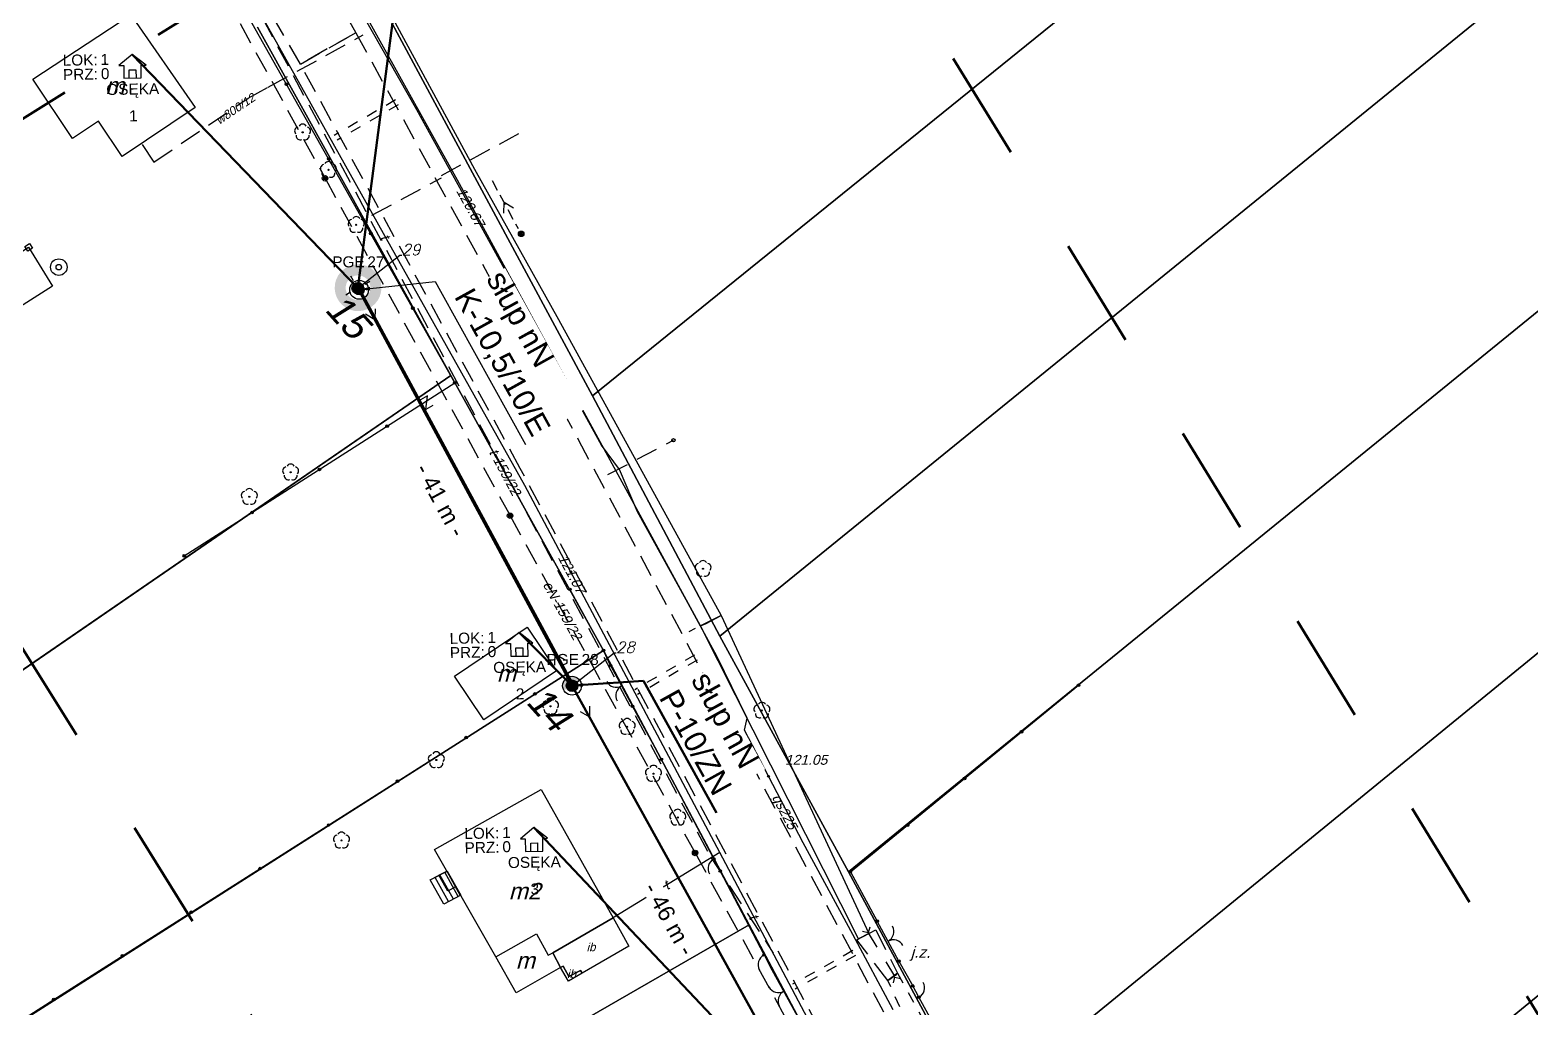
# Model space of a CAD drawing. Header units: metres. Extents: x 7542702 to 7555152, y 5804026 to 5815503.
# Drawn here: x 7544104.4 to 7544241, y 5808380.9 to 5808469.9 of the extents above; entities that cross this region are included whole.
import ezdxf
from ezdxf import colors
from ezdxf.entities.mleader import LeaderData, LeaderLine
from ezdxf.enums import TextEntityAlignment as Align
from ezdxf.math import Vec2, Vec3

# ---------------------------------------------------------------- set-up
doc = ezdxf.new("R2010")
doc.units = ezdxf.units.M
for name, pattern in [('4001', [0]), ('4002', [2, 1, -1]), ('4003', [3, 2, -1])]:
    doc.linetypes.add(name, pattern=pattern)
doc.layers.add('!tele', color=30, linetype='Continuous', lineweight=50, plot=False)
for name, color, linetype, lineweight in [('!trafo', 6, '4002', 50), ('_KABEL_ABONENCKI_NAPOWIETRZNY', 104, 'Continuous', 50), ('_MUFA', 202, 'Continuous', 30), ('_numery slupow etap 4 cz. 2', 7, 'Continuous', 40), ('_PA_OPCJONALNE', 1, 'Continuous', 30), ('_SIEC_NAPOWIETRZNA', 5, 'Continuous', 50), ('_SLUP_DZIERZAWIONY_ENERGETYCZNY', 1, 'Continuous', 30)]:
    doc.layers.add(name, color=color, linetype=linetype, lineweight=lineweight)
for name, color, linetype in [('_MM mufy', 3, 'Continuous'), ('_MM opisy', 7, 'Continuous'), ('_MM slupy', 5, 'Continuous'), ('Budynki', 7, 'Continuous'), ('Drogi', 135, 'Continuous'), ('Dzialki', 165, 'Continuous'), ('Elementy_budynkow', 7, 'Continuous'), ('Linie_napowietrzne', 184, 'Continuous'), ('makro-numeracja-punktow', 7, 'Continuous'), ('Ogrodzenia', 184, 'Continuous'), ('Projekty', 252, 'Continuous'), ('Roslinnosc', 104, 'Continuous'), ('Uz_Gaz', 54, 'Continuous'), ('Uz_Specjalne', 7, 'Continuous'), ('Uz_Telekomunikacja', 252, 'Continuous'), ('Wody', 184, 'Continuous')]:
    doc.layers.add(name, color=color, linetype=linetype)
doc.layers.add('DIM', color=7, linetype='Continuous', plot=False)
doc.layers.get('_MUFA').off()
doc.styles.add('DYN_DIM', font='arial.ttf')
doc.styles.add('GeodText', font='romans.shx', dxfattribs={"oblique": 14.323945})
doc.styles.get("Standard").update_dxf_attribs({"font": 'arial.ttf'})
doc.dimstyles.new('opis linie', dxfattribs={"dimtxt": 1.5, "dimasz": 0.18, "dimexe": 0.18, "dimexo": 0.0625, "dimgap": 2.5, "dimtad": 4, "dimdec": 0, "dimzin": 0, "dimdsep": 46, "dimtxsty": 'Standard', "dimcen": 0.09, "dimse1": 1, "dimse2": 1, "dimsd1": 1, "dimsd2": 1, "dimclrt": 256, "dimadec": 0, "dimazin": 0, "dimtfac": 1, "dimtdec": 0, "dimtofl": 0, "dimtmove": 0, "dimatfit": 3, "dimfxl": 1, "dimtfill": 1, "dimtolj": 1, "dimtzin": 0, "dimarcsym": 0})
doc.dimstyles.get("Standard").update_dxf_attribs({"dimtxt": 0.18, "dimasz": 0.18, "dimexe": 0.18, "dimexo": 0.0625, "dimgap": 0.09, "dimtad": 0, "dimtih": 1, "dimtoh": 1, "dimdec": 4, "dimzin": 0, "dimdsep": 46, "dimtxsty": 'Standard', "dimcen": 0.09, "dimadec": 0, "dimazin": 0, "dimtfac": 1, "dimtdec": 4, "dimtofl": 0, "dimtmove": 0, "dimatfit": 3, "dimfxl": 1, "dimtolj": 1, "dimtzin": 0, "dimarcsym": 0})

# ---------------------------------------------------------------- blocks, each defined once
blk = doc.blocks.new('1281')
at = {"layer": 'Ogrodzenia', "color": 184, "linetype": 'Continuous'}
for radius in [0.24, 0.16, 0.08]:
    blk.add_circle((0, 0), radius, dxfattribs=at)
blk = doc.blocks.new('2284')
at = {"layer": 'Ogrodzenia', "color": 184, "linetype": 'Continuous'}
blk.add_line((0, 0), (0, 1), dxfattribs=at)
blk = doc.blocks.new('1284')
at = {"layer": 'Ogrodzenia', "color": 184, "linetype": 'Continuous'}
blk.add_arc((0, 2), 2, 270, 0, dxfattribs=at)
blk = doc.blocks.new('2283')
at = {"layer": 'Ogrodzenia', "color": 184, "linetype": 'Continuous'}
blk.add_line((0, 0), (0, 1), dxfattribs=at)
blk = doc.blocks.new('1283')
at = {"layer": 'Ogrodzenia', "color": 184, "linetype": 'Continuous'}
for centre, start, end in [((0, 2), 270, 0), ((0, -2), 0, 90)]:
    blk.add_arc(centre, 2, start, end, dxfattribs=at)
blk = doc.blocks.new('1291')
at = {"layer": 'Ogrodzenia', "color": 7, "linetype": 'Continuous'}
for p, q in [((-0.75, 1), (0.75, 1)), ((0.75, 1), (-0.75, -1)), ((-0.75, -1), (0.75, -1))]:
    blk.add_line(p, q, dxfattribs=at)
blk = doc.blocks.new('1422')
at = {"layer": 'Roslinnosc', "color": 104, "linetype": 'Continuous'}
blk.add_circle((0, 0), 0.1, dxfattribs=at)
for centre, start, end in [((-0.71, 0.23), 102.5, 221.75), ((0, 0.75), 30.19, 149.77), ((0.71, 0.23), 318.3, 77.49), ((-0.44, -0.61), 174.33, 293.45), ((0.44, -0.61), 246.24, 5.74)]:
    blk.add_arc(centre, 0.75, start, end, dxfattribs=at)
blk = doc.blocks.new('2554')
at = {"layer": 'Drogi', "color": 8, "linetype": '4002'}
blk.add_line((0, 0), (0, 1), dxfattribs=at)
blk = doc.blocks.new('1554')
at = {"layer": 'Drogi', "color": 8, "linetype": 'Continuous'}
for p, q in [((-0.75, -0.75), (0, 0)), ((0, 0), (0.75, -0.75))]:
    blk.add_line(p, q, dxfattribs=at)
blk = doc.blocks.new('1343')
at = {"layer": 'Budynki', "color": 7, "linetype": 'Continuous'}
for p, q in [((-0.5, 0.5), (0.5, 0.5)), ((-0.5, -0.5), (-0.5, 0.5)), ((0.5, 0.5), (0.5, -0.5)), ((0.5, -0.5), (-0.5, -0.5))]:
    blk.add_line(p, q, dxfattribs=at)
blk = doc.blocks.new('1361')
at = {"layer": 'Linie_napowietrzne', "color": 184, "linetype": 'Continuous'}
blk.add_circle((0, 0), 0.5, dxfattribs=at)
blk = doc.blocks.new('1363')
at = {"layer": 'Linie_napowietrzne', "color": 184, "linetype": 'Continuous'}
for p, q in [((-1.5, 0), (-2.5, 0)), ((0, 1.5), (0, 2.5)), ((1.5, 0), (2.5, 0)), ((0, -1.5), (0, -2.5))]:
    blk.add_line(p, q, dxfattribs=at)
blk.add_circle((0, 0), 0.5, dxfattribs=at)
blk = doc.blocks.new('1386')
at = {"layer": 'Projekty', "color": 1, "linetype": 'Continuous'}
for p, q in [((0, 9), (0, 11)), ((-1, 4.8), (0, 6.5)), ((0, 6), (0, 8)), ((1, 4.8), (0, 6.5)), ((0, 3), (0, 5)), ((0, 1), (0, 2))]:
    blk.add_line(p, q, dxfattribs=at)
blk = doc.blocks.new('1383')
at = {"layer": 'Projekty', "color": 1, "linetype": 'Continuous'}
for p, q in [((-0.35, 0.35), (0.35, -0.35)), ((0.35, 0.35), (-0.35, -0.35))]:
    blk.add_line(p, q, dxfattribs=at)
blk.add_circle((0, 0), 0.5, dxfattribs=at)
blk = doc.blocks.new('1389')
at = {"layer": 'Projekty', "color": 1, "linetype": 'Continuous'}
blk.add_circle((0, 0), 0.3, dxfattribs=at)
blk = doc.blocks.new('1366')
at = {"layer": 'Linie_napowietrzne', "color": 184, "linetype": 'Continuous'}
for p, q in [((0, 1), (0, 11)), ((-1, 4.8), (0, 6.5)), ((1, 4.8), (0, 6.5))]:
    blk.add_line(p, q, dxfattribs=at)
blk = doc.blocks.new('1746')
at = {"layer": 'Uz_Gaz', "color": 54, "linetype": 'Continuous'}
for radius in [0.16, 0.08]:
    blk.add_circle((0, 0), radius, dxfattribs=at)
blk = doc.blocks.new('1756')
at = {"layer": 'Uz_Telekomunikacja', "color": 220, "linetype": 'Continuous'}
for radius in [0.16, 0.08]:
    blk.add_circle((0, 0), radius, dxfattribs=at)
blk = doc.blocks.new('1651')
at = {"layer": 'Wody', "color": 184, "linetype": 'Continuous'}
for radius in [1.5, 0.5]:
    blk.add_circle((0, 0), radius, dxfattribs=at)
blk = doc.blocks.new('ADRES')
for points in [[(0.79, -2.15), (0.79, -2.15), (0.79, -0.99), (1.24, -0.99), (0, 0), (-1.24, -0.99), (-0.79, -0.99), (-0.79, -2.15), (0.79, -2.15), (0.79, -2.15)], [(-0.31, -2.15), (-0.31, -1.4), (0.31, -1.4), (0.31, -2.15)]]:
    blk.add_lwpolyline(points)
at = {"color": 212, "insert": (-3.15, -0.43), "char_height": 1, "width": 1e-16, "attachment_point": 6}
blk.add_mtext('LOK:  ', dxfattribs=at)
at = {"color": 4, "insert": (-3.15, -1.72), "char_height": 1, "width": 1e-16, "attachment_point": 6}
blk.add_mtext('PRZ: ', dxfattribs=at)
at = {"color": 7}
for tag, flags, p in [('ID_OBSZARU', 13, (29.07, 23.06)), ('WOJEWODZTWO', 13, (23.29, 19.95)), ('POWIAT', 13, (29.07, 18.51)), ('GMINA', 13, (29.07, 16.8)), ('TERC', 13, (29.07, 15.22)), ('SIMC', 13, (29.07, 13.42)), ('ULIC', 13, (29.07, 11.76)), ('SZEROKOSC_GEOGRAFICZNA', 13, (18.71, 10.18)), ('DLUGOSC_GEOGRAFICZNA', 13, (29.07, 8.25)), ('KATEGORIA_STAWKI_JEDNOSTKOWEJ_100', 13, (29.07, 4.77)), ('KWOTA_STAWKI_JEDNOSTKOWEJ_100', 13, (29.07, 2.89)), ('DOFINANSOWANIE_95', 13, (29.07, 0.87)), ('MIEJSCOWOSC', 12, (0, -3.65)), ('ULICA', 12, (0, -4.88)), ('NR_PORZADKOWY', 12, (0, -6.09))]:
    blk.add_attdef(tag, text='', height=1, dxfattribs=dict(at, flags=flags)).set_placement(p, align=Align.CENTER)
at = {"color": 1}
for tag, flags, p in [('ID_PA', 5, (29.07, 21.57)), ('RODZAJ_OBIEKTU', 5, (29.07, 6.63)), ('ZAPAS', 13, (29.07, -2.62))]:
    blk.add_attdef(tag, text='', height=1, dxfattribs=dict(at, flags=flags)).set_placement(p, align=Align.CENTER)
at = {"color": 212, "flags": 12}
blk.add_attdef('LICZBA_LOKALI', text='', height=1, dxfattribs=at).set_placement((-2.88, -0.43), align=Align.MIDDLE_LEFT)
at = {"color": 150, "flags": 12}
for tag, p in [('MUFA', (1.78, -0.93)), ('NUMER_WLOKNA', (1.86, -2.2))]:
    blk.add_attdef(tag, p, '', height=1, dxfattribs=at)
at = {"color": 7, "style": 'DYN_DIM', "flags": 13}
blk.add_attdef('ODC_FUNKCJONALNY', text='', height=1, dxfattribs=at).set_placement((29.07, -1.01), align=Align.CENTER)
at = {"color": 4, "flags": 12}
blk.add_attdef('LICZBA_SED_W_DANYM_PA', text='', height=1, dxfattribs=at).set_placement((-2.88, -1.72), align=Align.MIDDLE_LEFT)
blk = doc.blocks.new('SLUP_DZIERZAWIONY')
h = blk.add_hatch(color=256)
h.dxf.hatch_style = 1
h.paths.add_polyline_path([(0.53, 0, 1), (-0.53, 0, 1)])
at = {"lineweight": 30}
blk.add_circle((0, 0), 0.527, dxfattribs=at)
at = {"color": 7, "style": 'DYN_DIM', "flags": 13}
blk.add_attdef('ODC_FUNKCJONALNY', text='', height=1, dxfattribs=at).set_placement((0.36, 3.33), align=Align.CENTER)
at = {"color": 7, "flags": 12}
blk.add_attdef('WLASCICIEL', text='', height=1, dxfattribs=at).set_placement((0.63, 1.89), align=Align.RIGHT)
blk.add_attdef('SLUP_NUMER', (0.87, 1.89), '', height=1, dxfattribs=at)
blk.add_attdef('TYP', text='', height=1, dxfattribs=at).set_placement((0, -2.82), align=Align.CENTER)
blk = doc.blocks.new('MUFA_II')
at = {"layer": '_MM mufy'}
h = blk.add_hatch(color=256, dxfattribs=at)
h.dxf.hatch_style = 1
h.paths.add_polyline_path([(2.15, 0.12, 1), (-2.1, -0.05, 1)])
h.paths.add_polyline_path([(-1.1, -0.01, -1), (1.15, 0.08, -1)], flags=16)
h.paths.add_polyline_path([(-0.83, 0, -1), (0.88, 0.07, -1)], flags=0)
blk = doc.blocks.new('ZN')
at = {"layer": '_MM slupy', "transparency": 33554687}
h = blk.add_hatch(color=256, dxfattribs=at)
h.dxf.hatch_style = 1
h.paths.add_polyline_path([(0, -0.86), (0, 0.86, 1)])
at = {"layer": '_MM slupy'}
blk.add_circle((0, 0), 0.857, dxfattribs=at)
blk = doc.blocks.new('E')
at = {"layer": '_MM slupy'}
h = blk.add_hatch(color=256, dxfattribs=at)
h.dxf.hatch_style = 1
h.paths.add_polyline_path([(0.27, 0.37, 1), (-0.27, -0.37, 1)])
for radius in [0.857, 0.457]:
    blk.add_circle((0, 0), radius, dxfattribs=at)
blk = doc.blocks.new('*D268')
at = {"layer": 'Defpoints', "color": 0}
for p in [(7544153.77, 5808410.25), (7544154.43, 5808410.61), (7544175.9, 5808370.26)]:
    blk.add_point(p, dxfattribs=at)
at = {"layer": 'DIM', "insert": (7544162.63, 5808389.04), "char_height": 1.5, "attachment_point": 5, "rotation": 298.9596, "bg_fill": 3, "box_fill_scale": 1.1, "bg_fill_color": 9, "bg_fill_true_color": 13158600, "bg_fill_transparency": 0}
blk.add_mtext('\\A1;- 46 m -', dxfattribs=at)
blk = doc.blocks.new('*D269')
at = {"layer": 'Defpoints', "color": 0}
for p in [(7544134.93, 5808446.78), (7544134.27, 5808446.42), (7544153.77, 5808410.25)]:
    blk.add_point(p, dxfattribs=at)
at = {"layer": 'DIM', "insert": (7544141.82, 5808427.15), "char_height": 1.5, "attachment_point": 5, "rotation": 298.33, "bg_fill": 3, "box_fill_scale": 1.1, "bg_fill_color": 9, "bg_fill_true_color": 13158600, "bg_fill_transparency": 0}
blk.add_mtext('\\A1;- 41 m -', dxfattribs=at)
blk = doc.blocks.new('q')
at = {"layer": '_MM slupy'}
blk.add_blockref('ZN', (0, 0), dxfattribs=at)
at = {"layer": '_MM opisy'}
ml = blk.add_multileader_mtext('Standard', dxfattribs=at)
ml.set_content('\\pxql;słup nN\\PP-10/ZN', color=256)
ml.set_leader_properties()
ml.build(insert=Vec2(0, 0))
ml.multileader.update_dxf_attribs({"has_text_frame": 1, "text_left_attachment_type": 5, "text_right_attachment_type": 5, "dogleg_length": 1, "arrow_head_size": 1})
ctx = ml.context
ctx.base_point, ctx.char_height, ctx.arrow_head_size, ctx.landing_gap_size, ctx.plane_origin = Vec3(3.75, 5.9), 2, 1, 1, Vec3(1.72, -1.42)
ctx.left_attachment, ctx.right_attachment = 5, 5
notes = []
notes.append((ctx, [(0, (1, 1, 0), (2.75, 5.9), (1, 0), 1, [(0, [(0, 0), (2.75, 5.9)], 0, [])])]))
ctx.mtext.insert, ctx.mtext.flow_direction = Vec3(4.75, 11.7), 5
ctx.mtext.has_bg_fill, ctx.mtext.bg_color, ctx.mtext.bg_scale_factor, ctx.mtext.bg_transparency, ctx.mtext.use_window_bg_color = 1, -1023410175, 1, 0, 1
for ctx, leaders in notes:
    for number, flags, end, landing, length, lines in leaders:
        leader = LeaderData()
        leader.index, (leader.has_last_leader_line, leader.has_dogleg_vector, leader.attachment_direction) = number, flags
        leader.last_leader_point, leader.dogleg_vector, leader.dogleg_length = Vec3(end), Vec3(landing), length
        for number, points, colour, breaks in lines:
            line = LeaderLine()
            line.index, line.vertices, line.color, line.breaks = number, Vec3.list(points), colors.encode_raw_color(colour), breaks
            leader.lines.append(line)
        ctx.leaders.append(leader)

msp = doc.modelspace()

# ---------------------------------------------------------------- linework, layer by layer
at = {"layer": '!tele'}
msp.add_lwpolyline([(7544134.27, 5808446.42), (7544153.77, 5808410.25), (7544175.9, 5808370.26), (7544197, 5808332.23), (7544213.48, 5808301.22), (7544237.41, 5808257.96), (7544247.12, 5808238.87), (7544261.66, 5808213.37), (7544285.08, 5808170.69), (7544308.7, 5808126.88), (7544332.19, 5808084.07), (7544356.3, 5808040.19)], dxfattribs=at)
at = {"layer": '!trafo', "ltscale": 10}
msp.add_lwpolyline([(7544082.13, 5808448.38), (7544167.59, 5808501.43), (7544481.87, 5807987.87), (7544782.88, 5807592.58), (7544936.53, 5807377.47), (7545050.37, 5807475.25), (7545086.68, 5807419.38), (7544929.65, 5807282.21), (7544686.61, 5807553.19), (7544696.16, 5807510.34), (7544647.98, 5807511.04), (7544607.69, 5807611.16), (7544447.06, 5807862.58)], close=True, dxfattribs=at)
at = {"layer": '_KABEL_ABONENCKI_NAPOWIETRZNY'}
for points in [[(7544113.74, 5808467.68), (7544134.27, 5808446.42)], [(7544148.95, 5808415.09), (7544153.77, 5808410.25), (7544153.7, 5808410.66), (7544134.56, 5808446.12), (7544134.27, 5808446.42)], [(7544150.29, 5808397.34), (7544175.9, 5808370.26), (7544176.17, 5808370), (7544196.94, 5808332.64), (7544197, 5808332.23)]]:
    msp.add_lwpolyline(points, dxfattribs=at)
at = {"layer": '_SIEC_NAPOWIETRZNA'}
for points in [[(7544134.27, 5808446.42), (7544140.16, 5808491.47)], [(7544356.3, 5808040.19), (7544332.19, 5808084.07), (7544308.7, 5808126.88), (7544285.08, 5808170.69), (7544261.66, 5808213.37), (7544247.12, 5808238.87), (7544237.41, 5808257.96), (7544213.48, 5808301.22), (7544197, 5808332.23), (7544175.9, 5808370.26), (7544153.77, 5808410.25), (7544134.27, 5808446.42)]]:
    msp.add_lwpolyline(points, dxfattribs=at)
at = {"layer": 'Budynki', "color": 7, "linetype": '4001'}
for points in [[(7544113.63, 5808471.28, 122.75), (7544119.46, 5808462.84, 122.31), (7544112.82, 5808458.4, 122.46), (7544110.68, 5808461.6, 0), (7544108.31, 5808460.02, 0), (7544104.7, 5808465.42, 0), (7544113.63, 5808471.28, 122.75)], [(7544113.63, 5808471.28, 122.75), (7544119.46, 5808462.84, 122.31), (7544112.82, 5808458.4, 122.46), (7544110.68, 5808461.6, 0), (7544108.31, 5808460.02, 0), (7544104.7, 5808465.42, 0), (7544113.63, 5808471.28, 122.75)], [(7544106.48, 5808446.59, 122.39), (7544097.69, 5808441.01, 122.79), (7544097.63, 5808441.11, 0), (7544084.77, 5808432.83, 122.67), (7544081.56, 5808437.81, 121.78), (7544097.25, 5808447.91, 121.78), (7544098.3, 5808446.27, 122.12), (7544104.31, 5808450.14, 122.12), (7544106.48, 5808446.59, 122.39)], [(7544145.73, 5808407.15, 0), (7544143.06, 5808411.11, 0), (7544149.67, 5808415.58, 0), (7544152.35, 5808411.62, 0), (7544145.73, 5808407.15, 0)], [(7544150.95, 5808400.81, 0), (7544157.51, 5808389.15, 0), (7544152.01, 5808385.95, 0), (7544152.71, 5808384.61, 0), (7544148.68, 5808382.31, 0), (7544146.84, 5808385.58, 0), (7544141.26, 5808395.36, 0), (7544150.95, 5808400.81, 0)], [(7544142.37, 5808393.37, 0), (7544143.6, 5808391.18, 0), (7544142.1, 5808390.39, 0), (7544140.86, 5808392.58, 0), (7544142.37, 5808393.37, 0)], [(7544143.17, 5808391.95, 0), (7544142.48, 5808391.56, 0), (7544141.66, 5808393.01, 0), (7544142.37, 5808393.37, 0), (7544143.17, 5808391.95, 0)], [(7544154.69, 5808384.1, 0), (7544154.53, 5808384.35, 0), (7544153.48, 5808383.8, 0), (7544152.95, 5808384.74, 0), (7544152.71, 5808384.61, 0), (7544152.01, 5808385.95, 0), (7544157.51, 5808389.15, 0), (7544158.94, 5808386.55, 0), (7544154.69, 5808384.1, 0)], [(7544152.71, 5808384.61, 0), (7544152.95, 5808384.74, 0), (7544153.48, 5808383.8, 0), (7544154.53, 5808384.35, 0), (7544154.69, 5808384.1, 0), (7544153.44, 5808383.36, 0), (7544152.71, 5808384.61, 0)]]:
    msp.add_polyline3d(points, dxfattribs=at)
at = {"layer": 'Drogi', "color": 8, "linetype": '4003'}
for p, q in [((7544101.61, 5808525.64, 121.61), (7544134.1, 5808469.65, 121.89)), ((7544101.61, 5808525.64, 121.61), (7544134.1, 5808469.65, 121.89)), ((7544129.05, 5808466.8, 121.85), (7544096.69, 5808522.6, 121.62)), ((7544129.05, 5808466.8, 121.85), (7544096.69, 5808522.6, 121.62)), ((7544129.05, 5808466.8, 121.85), (7544134.1, 5808469.65, 121.89)), ((7544134.1, 5808469.65, 121.89), (7544129.05, 5808466.8, 121.85)), ((7544129.05, 5808466.8, 121.85), (7544134.1, 5808469.65, 121.89)), ((7544134.1, 5808469.65, 121.89), (7544129.05, 5808466.8, 121.85)), ((7544134.1, 5808469.65, 121.89), (7544154.34, 5808432.64, 121.99)), ((7544134.1, 5808469.65, 121.89), (7544154.34, 5808432.64, 121.99)), ((7544149.06, 5808430.02, 121.97), (7544129.05, 5808466.8, 121.85)), ((7544149.06, 5808430.02, 121.97), (7544129.05, 5808466.8, 121.85)), ((7544154.34, 5808432.64, 121.99), (7544202.64, 5808342.11, 122.28)), ((7544154.34, 5808432.64, 121.99), (7544202.64, 5808342.11, 122.28)), ((7544197.48, 5808339.35, 122.34), (7544149.06, 5808430.02, 121.97)), ((7544197.48, 5808339.35, 122.34), (7544149.06, 5808430.02, 121.97)), ((7544179.7, 5808387.14, 122.17), (7544181.41, 5808388.04, 122.17)), ((7544181.41, 5808388.04, 122.17), (7544183.4, 5808384.09, 122.27)), ((7544182.51, 5808383.43, 122.27), (7544179.7, 5808387.14, 122.17)), ((7544183.4, 5808384.09, 122.27), (7544182.51, 5808383.43, 122.27))]:
    msp.add_line(p, q, dxfattribs=at)
at = {"layer": 'Drogi', "color": 8, "linetype": '4001'}
for points in [[(7544165.45, 5808415.69, 0), (7544150.84, 5808442.52, 0), (7544143.34, 5808456.24, 0), (7544133.6, 5808473.78, 0), (7544135.3, 5808474.94, 0), (7544144.89, 5808457.24, 0), (7544152.53, 5808443.58, 0), (7544167.35, 5808416.63, 0), (7544165.45, 5808415.69, 0)], [(7544165.45, 5808415.69, 0), (7544150.84, 5808442.52, 0), (7544143.34, 5808456.24, 0), (7544133.6, 5808473.78, 0), (7544135.3, 5808474.94, 0), (7544144.89, 5808457.24, 0), (7544152.53, 5808443.58, 0), (7544167.35, 5808416.63, 0), (7544165.45, 5808415.69, 0)], [(7544167.35, 5808416.63, 122.09), (7544180.77, 5808387.7, 0), (7544179.83, 5808387.21, 0), (7544165.45, 5808415.69, 122.02), (7544165.93, 5808415.89, 121.87), (7544167.35, 5808416.63, 122.09)]]:
    msp.add_polyline3d(points, dxfattribs=at)
at = {"layer": 'Dzialki'}
for p, q in [((7544381.49, 5808558.04), (7544178.94, 5808393.32)), ((7544178.94, 5808393.32), (7544381.49, 5808558.04)), ((7544190.65, 5808371.61), (7544396.72, 5808539.74)), ((7544396.72, 5808539.74), (7544190.65, 5808371.61)), ((7544155.64, 5808436.61), (7544282.67, 5808539.3)), ((7544282.67, 5808539.3), (7544155.64, 5808436.61)), ((7544282.67, 5808539.3), (7544155.64, 5808436.61)), ((7544202.37, 5808349.9), (7544411.95, 5808521.44)), ((7544411.95, 5808521.44), (7544202.37, 5808349.9)), ((7544272.39, 5808500.23), (7544167.21, 5808414.75)), ((7544167.21, 5808414.75), (7544272.39, 5808500.23)), ((7544155.64, 5808436.61), (7544133.86, 5808477.07)), ((7544133.86, 5808477.07), (7544155.64, 5808436.61)), ((7544155.64, 5808436.61), (7544133.86, 5808477.07)), ((7544133.86, 5808477.07), (7544155.64, 5808436.61)), ((7544125.15, 5808470.15), (7544142.75, 5808438.47)), ((7544142.75, 5808438.47), (7544125.15, 5808470.15)), ((7544125.15, 5808470.15), (7544142.75, 5808438.47)), ((7544142.75, 5808438.47), (7544125.15, 5808470.15)), ((7544142.75, 5808438.47), (7544049.87, 5808374.72)), ((7544049.87, 5808374.72), (7544142.75, 5808438.47)), ((7544142.75, 5808438.47), (7544049.87, 5808374.72)), ((7544142.75, 5808438.47), (7544156.64, 5808413.47)), ((7544156.64, 5808413.47), (7544142.75, 5808438.47)), ((7544156.64, 5808413.47), (7544142.75, 5808438.47)), ((7544167.21, 5808414.75), (7544155.64, 5808436.61)), ((7544155.64, 5808436.61), (7544167.21, 5808414.75)), ((7544155.64, 5808436.61), (7544167.21, 5808414.75)), ((7544178.94, 5808393.32), (7544167.21, 5808414.75)), ((7544167.21, 5808414.75), (7544178.94, 5808393.32)), ((7544167.21, 5808414.75), (7544178.94, 5808393.32)), ((7544156.64, 5808413.47), (7544062.62, 5808353.63)), ((7544062.62, 5808353.63), (7544156.64, 5808413.47)), ((7544169.9, 5808388.49), (7544156.64, 5808413.47)), ((7544156.64, 5808413.47), (7544169.9, 5808388.49)), ((7544169.9, 5808388.49), (7544156.64, 5808413.47)), ((7544178.94, 5808393.32), (7544190.65, 5808371.61)), ((7544190.65, 5808371.61), (7544178.94, 5808393.32)), ((7544178.94, 5808393.32), (7544190.65, 5808371.61)), ((7544136.42, 5808369.26), (7544169.9, 5808388.49)), ((7544169.9, 5808388.49), (7544136.42, 5808369.26)), ((7544179.18, 5808371.01), (7544169.9, 5808388.49)), ((7544169.9, 5808388.49), (7544179.18, 5808371.01)), ((7544179.18, 5808371.01), (7544169.9, 5808388.49))]:
    msp.add_line(p, q, dxfattribs=at)
at = {"layer": 'Elementy_budynkow', "color": 7, "linetype": '4001'}
for p, q in [((7544143.41, 5808391.08), (7544142.19, 5808393.28)), ((7544142.52, 5808390.61), (7544141.3, 5808392.81)), ((7544142.97, 5808390.84), (7544141.75, 5808393.04))]:
    msp.add_line(p, q, dxfattribs=at)
for points in [[(7544142.39, 5808393.38, 0), (7544143.64, 5808391.2, 0), (7544142.1, 5808390.39, 0), (7544140.86, 5808392.58, 0), (7544142.39, 5808393.38, 0)], [(7544150.53, 5808387.68, 0), (7544151.59, 5808385.75, 0), (7544152.01, 5808385.95, 0), (7544152.71, 5808384.61, 0), (7544148.68, 5808382.31, 0), (7544146.84, 5808385.58, 0), (7544150.53, 5808387.68, 0)]]:
    msp.add_polyline3d(points, dxfattribs=at)
at = {"layer": 'Ogrodzenia', "color": 184, "linetype": '4001'}
for p, q in [((7544143.11, 5808437.81), (7544120.13, 5808478.56)), ((7544143.11, 5808437.81), (7544120.13, 5808478.56)), ((7544118.48, 5808422.06), (7544143.11, 5808437.81)), ((7544118.48, 5808422.06), (7544143.11, 5808437.81)), ((7544156.64, 5808413.47), (7544153.58, 5808419.02)), ((7544106.6, 5808381.7), (7544156.64, 5808413.47)), ((7544157.28, 5808412.08), (7544156.64, 5808413.47)), ((7544179.1, 5808393.33), (7544199.86, 5808410.29)), ((7544161.9, 5808403.55), (7544159.27, 5808408.38)), ((7544166.67, 5808394.49), (7544161.9, 5808403.55)), ((7544171.24, 5808385.76), (7544167.26, 5808393.4)), ((7544179.1, 5808393.33), (7544181.54, 5808388.84)), ((7544183.52, 5808385.19), (7544184.77, 5808382.94)), ((7544062.62, 5808353.63), (7544106.6, 5808381.7)), ((7544190.9, 5808371.83), (7544185.33, 5808381.91))]:
    msp.add_line(p, q, dxfattribs=at)
at = {"layer": 'Projekty', "linetype": '4003'}
for p, q in [((7544114.9, 5808486.28), (7544131.29, 5808456.41)), ((7544114.9, 5808486.28), (7544131.29, 5808456.41)), ((7544124.15, 5808473.69), (7544166.42, 5808394.6)), ((7544124.15, 5808473.69), (7544166.42, 5808394.6)), ((7544126.12, 5808464.7), (7544134.77, 5808469.46)), ((7544126.12, 5808464.7), (7544134.77, 5808469.46)), ((7544124.29, 5808463.7), (7544126.12, 5808464.7)), ((7544124.29, 5808463.7), (7544126.12, 5808464.7)), ((7544115.72, 5808457.88), (7544124.29, 5808463.7)), ((7544115.72, 5808457.88), (7544124.29, 5808463.7)), ((7544141.89, 5808456.67), (7544149.5, 5808460.79)), ((7544141.89, 5808456.67), (7544149.5, 5808460.79)), ((7544114.65, 5808459.48), (7544115.72, 5808457.88)), ((7544114.65, 5808459.48), (7544115.72, 5808457.88)), ((7544131.29, 5808456.41), (7544148.13, 5808425.72)), ((7544131.29, 5808456.41), (7544148.13, 5808425.72)), ((7544135.56, 5808453.07), (7544141.89, 5808456.45)), ((7544135.56, 5808453.07), (7544141.89, 5808456.45)), ((7544157.04, 5808429.46), (7544163, 5808432.58)), ((7544148.13, 5808425.72), (7544164.97, 5808395.04)), ((7544164.44, 5808415.18), (7544165.01, 5808415.5)), ((7544164.97, 5808395.04), (7544177.63, 5808371.96)), ((7544166.42, 5808394.6), (7544172.07, 5808385.93)), ((7544166.42, 5808394.6), (7544172.07, 5808385.93))]:
    msp.add_line(p, q, dxfattribs=at)
at = {"layer": 'Uz_Gaz', "color": 54, "linetype": '4001'}
for p, q in [((7544139.63, 5808462.65, 120.66), (7544133.98, 5808472.66, 120.71)), ((7544139.63, 5808462.65, 120.66), (7544133.98, 5808472.66, 120.71)), ((7544147.18, 5808449, 120.67), (7544139.63, 5808462.65, 120.66)), ((7544147.18, 5808449, 120.67), (7544139.63, 5808462.65, 120.66)), ((7544156.44, 5808432.12, 120.62), (7544147.18, 5808449, 120.67)), ((7544156.44, 5808432.12, 120.62), (7544147.18, 5808449, 120.67)), ((7544158.08, 5808429.92, 120.72), (7544156.44, 5808432.12, 120.62)), ((7544158.08, 5808429.92, 120.72), (7544156.44, 5808432.12, 120.62)), ((7544159.74, 5808426.08, 120.65), (7544158.08, 5808429.92, 120.72)), ((7544159.74, 5808426.08, 120.65), (7544158.08, 5808429.92, 120.72)), ((7544164.15, 5808418.06, 120.81), (7544159.74, 5808426.08, 120.65)), ((7544164.15, 5808418.06, 120.81), (7544159.74, 5808426.08, 120.65)), ((7544166.96, 5808412.94, 120.99), (7544164.15, 5808418.06, 120.81)), ((7544166.96, 5808412.94, 120.99), (7544164.15, 5808418.06, 120.81)), ((7544169.72, 5808407.3, 121.1), (7544166.96, 5808412.94, 120.99)), ((7544169.72, 5808407.3, 121.1), (7544166.96, 5808412.94, 120.99)), ((7544169.45, 5808406.22, 121.1), (7544169.72, 5808407.3, 121.1)), ((7544169.45, 5808406.22, 121.1), (7544169.72, 5808407.3, 121.1)), ((7544171.65, 5808402.01, 121.05), (7544169.45, 5808406.22, 121.1)), ((7544171.65, 5808402.01, 121.05), (7544169.45, 5808406.22, 121.1)), ((7544174.81, 5808395.95, 121.03), (7544171.65, 5808402.01, 121.05)), ((7544174.81, 5808395.95, 121.03), (7544171.65, 5808402.01, 121.05)), ((7544179.31, 5808387.62, 121.11), (7544174.81, 5808395.95, 121.03)), ((7544179.31, 5808387.62, 121.11), (7544174.81, 5808395.95, 121.03)), ((7544183, 5808380.77, 121.03), (7544179.31, 5808387.62, 121.11)), ((7544183, 5808380.77, 121.03), (7544179.31, 5808387.62, 121.11))]:
    msp.add_line(p, q, dxfattribs=at)
at = {"layer": 'Uz_Specjalne', "color": 7, "linetype": '4002'}
for p, q in [((7544137.71, 5808463.55, 120.17), (7544132.13, 5808460.32, 120.27)), ((7544137.71, 5808463.55, 120.17), (7544132.13, 5808460.32, 120.27)), ((7544137.96, 5808463.11, 120.17), (7544132.38, 5808459.88, 120.27)), ((7544137.96, 5808463.11, 120.17), (7544132.38, 5808459.88, 120.27)), ((7544164.92, 5808413.03, 120.37), (7544159.47, 5808409.89, 120.57)), ((7544165.17, 5808412.59, 120.37), (7544159.72, 5808409.45, 120.57)), ((7544179.32, 5808386.15, 120.57), (7544173.83, 5808383.09, 120.57)), ((7544179.56, 5808385.71, 120.57), (7544174.07, 5808382.65, 120.57))]:
    msp.add_line(p, q, dxfattribs=at)
at = {"layer": 'Uz_Telekomunikacja', "linetype": '4001'}
for p, q in [((7544136.6, 5808451.4, 120.99), (7544124.15, 5808473.69, 120.83)), ((7544136.6, 5808451.4, 120.99), (7544124.15, 5808473.69, 120.83)), ((7544149.48, 5808428.46, 121.1), (7544136.6, 5808451.4, 120.99)), ((7544149.48, 5808428.46, 121.1), (7544136.6, 5808451.4, 120.99)), ((7544167.22, 5808395.09, 121.18), (7544149.48, 5808428.46, 121.1)), ((7544166.66, 5808394.75, 121.24), (7544157.6, 5808389.2, 121.77)), ((7544167.22, 5808395.09, 121.18), (7544166.66, 5808394.75, 121.24)), ((7544179.37, 5808372.13, 121.3), (7544167.22, 5808395.09, 121.18)), ((7544157.6, 5808389.2, 121.77), (7544157.54, 5808389.16))]:
    msp.add_line(p, q, dxfattribs=at)
at = {"layer": 'Wody', "color": 184, "linetype": '4002'}
msp.add_polyline3d([(7544183.4, 5808384.09, 122.3), (7544185.58, 5808380.14, 122.1), (7544192.99, 5808365.51, 122.1), (7544192.06, 5808364.98, 122.1), (7544184.43, 5808379.22, 122.1), (7544182.51, 5808383.43, 122.3), (7544183.4, 5808384.09, 122.3)], dxfattribs=at)

# ---------------------------------------------------------------- block references
at = {"layer": '_MUFA'}
msp.add_blockref('MUFA_II', (7544134.27, 5808446.42), dxfattribs=at)
at = {"layer": '_PA_OPCJONALNE'}
ref = msp.add_blockref('ADRES', (7544113.74, 5808467.68), dxfattribs=dict(at, rotation=1))
ref.add_attrib('MIEJSCOWOSC', 'OSĘKA', dxfattribs={"layer": '0', "color": 7, "height": 1, "rotation": 1, "flags": 12}).set_placement((7544113.8, 5808464.03), align=Align.CENTER)
ref.add_attrib('NR_PORZADKOWY', '1', dxfattribs={"layer": '0', "color": 7, "height": 1, "rotation": 1, "flags": 12}).set_placement((7544113.85, 5808461.59), align=Align.CENTER)
ref.add_attrib('LICZBA_LOKALI', '1', (7544110.87, 5808466.72), dxfattribs={"layer": '0', "color": 212, "height": 1, "rotation": 1, "flags": 12})
ref.add_attrib('LICZBA_SED_W_DANYM_PA', '0', (7544110.9, 5808465.43), dxfattribs={"layer": '0', "color": 4, "height": 1, "rotation": 1, "flags": 12})
ref = msp.add_blockref('ADRES', (7544148.95, 5808415.09), dxfattribs=dict(at, rotation=1))
ref.add_attrib('MIEJSCOWOSC', 'OSĘKA', dxfattribs={"layer": '0', "color": 7, "height": 1, "rotation": 1, "flags": 12}).set_placement((7544149.01, 5808411.45), align=Align.CENTER)
ref.add_attrib('NR_PORZADKOWY', '2', dxfattribs={"layer": '0', "color": 7, "height": 1, "rotation": 1, "flags": 12}).set_placement((7544149.05, 5808409.01), align=Align.CENTER)
ref.add_attrib('LICZBA_LOKALI', '1', (7544146.08, 5808414.14), dxfattribs={"layer": '0', "color": 212, "height": 1, "rotation": 1, "flags": 12})
ref.add_attrib('LICZBA_SED_W_DANYM_PA', '0', (7544146.1, 5808412.85), dxfattribs={"layer": '0', "color": 4, "height": 1, "rotation": 1, "flags": 12})
ref = msp.add_blockref('ADRES', (7544150.29, 5808397.34), dxfattribs=dict(at, rotation=1))
ref.add_attrib('MIEJSCOWOSC', 'OSĘKA', dxfattribs={"layer": '0', "color": 7, "height": 1, "rotation": 1, "flags": 12}).set_placement((7544150.35, 5808393.7), align=Align.CENTER)
ref.add_attrib('NR_PORZADKOWY', '3', dxfattribs={"layer": '0', "color": 7, "height": 1, "rotation": 1, "flags": 12}).set_placement((7544150.39, 5808391.26), align=Align.CENTER)
ref.add_attrib('LICZBA_LOKALI', '1', (7544147.42, 5808396.39), dxfattribs={"layer": '0', "color": 212, "height": 1, "rotation": 1, "flags": 12})
ref.add_attrib('LICZBA_SED_W_DANYM_PA', '0', (7544147.44, 5808395.1), dxfattribs={"layer": '0', "color": 4, "height": 1, "rotation": 1, "flags": 12})
at = {"layer": '_SLUP_DZIERZAWIONY_ENERGETYCZNY'}
for p, values in [((7544134.27, 5808446.42), {'WLASCICIEL': 'PGE', 'SLUP_NUMER': '27'}), ((7544153.77, 5808410.25), {'WLASCICIEL': 'PGE', 'SLUP_NUMER': '28'})]:
    msp.add_blockref('SLUP_DZIERZAWIONY', p, dxfattribs=at).add_auto_attribs(values)
at = {"layer": 'Budynki', "color": 7, "xscale": 0.5, "yscale": 0.5, "zscale": 0.5, "rotation": 122.77857}
msp.add_blockref('1343', (7544104.31, 5808450.14), dxfattribs=at)
at = {"layer": 'Drogi', "color": 8}
for p, xscale, yscale, zscale, rotation in [((7544180.73, 5808387.77), 0.4999999999999999, 0.4999999999999999, 0.4999999999999999, 211.0890389999999), ((7544183.16, 5808383.74), 0.5, 0.5, 0.5, 31.08903900000002)]:
    msp.add_blockref('1554', p, dxfattribs=dict(at, xscale=xscale, yscale=yscale, zscale=zscale, rotation=rotation))
at = {"layer": 'Drogi', "color": 8, "xscale": 0.4999999999999999, "yscale": 4.705932, "rotation": 211.0890389999999}
msp.add_blockref('2554', (7544180.73, 5808387.77), dxfattribs=at)
at = {"layer": 'Linie_napowietrzne', "color": 184}
for name, p, xscale, yscale, zscale, rotation in [('1363', (7544134.27, 5808446.42), 0.5, 0.5, 0.5, 30.02643000000001), ('1363', (7544134.27, 5808446.42), 0.5, 0.5, 0.5, 30.02643000000001), ('1363', (7544134.27, 5808446.42), 0.5, 0.5, 0.5, 30.02643000000001), ('1363', (7544134.27, 5808446.42), 0.5, 0.5, 0.5, 30.02643000000001), ('1361', (7544134.27, 5808446.42), 0.4999999999999997, 0.4999999999999997, 0.4999999999999997, 208.3300309999998), ('1361', (7544134.27, 5808446.42), 0.4999999999999997, 0.4999999999999997, 0.4999999999999997, 208.3300309999998), ('1361', (7544134.27, 5808446.42), 0.4999999999999997, 0.4999999999999997, 0.4999999999999997, 208.3300309999997), ('1361', (7544134.27, 5808446.42), 0.4999999999999997, 0.4999999999999997, 0.4999999999999997, 208.3300309999997), ('1366', (7544134.27, 5808446.42), 0.4999999999999997, 0.4999999999999997, 0.4999999999999997, 208.3300309999998), ('1366', (7544134.27, 5808446.42), 0.4999999999999997, 0.4999999999999997, 0.4999999999999997, 208.3300309999998), ('1366', (7544134.27, 5808446.42), 0.4999999999999997, 0.4999999999999997, 0.4999999999999997, 208.3300309999997), ('1366', (7544134.27, 5808446.42), 0.4999999999999997, 0.4999999999999997, 0.4999999999999997, 208.3300309999997), ('1366', (7544153.77, 5808410.25), 0.5, 0.5, 0.5, 28.33003100000002), ('1366', (7544153.77, 5808410.25), 0.5, 0.5, 0.5, 28.33003100000002), ('1366', (7544153.77, 5808410.25), 0.5, 0.5, 0.5, 28.33003100000002), ('1366', (7544153.77, 5808410.25), 0.5, 0.5, 0.5, 28.33003100000002), ('1361', (7544153.77, 5808410.25), 0.4999999999999997, 0.4999999999999997, 0.4999999999999997, 208.3300309999998), ('1361', (7544153.77, 5808410.25), 0.4999999999999998, 0.4999999999999998, 0.4999999999999998, 208.9596309999999), ('1361', (7544153.77, 5808410.25), 0.4999999999999997, 0.4999999999999997, 0.4999999999999997, 208.3300309999998), ('1361', (7544153.77, 5808410.25), 0.4999999999999998, 0.4999999999999998, 0.4999999999999998, 208.9596309999999), ('1361', (7544153.77, 5808410.25), 0.4999999999999997, 0.4999999999999997, 0.4999999999999997, 208.3300309999997), ('1361', (7544153.77, 5808410.25), 0.4999999999999998, 0.4999999999999998, 0.4999999999999998, 208.9596309999998), ('1361', (7544153.77, 5808410.25), 0.4999999999999997, 0.4999999999999997, 0.4999999999999997, 208.3300309999997), ('1361', (7544153.77, 5808410.25), 0.4999999999999998, 0.4999999999999998, 0.4999999999999998, 208.9596309999998), ('1366', (7544153.77, 5808410.25), 0.4999999999999998, 0.4999999999999998, 0.4999999999999998, 208.9596309999999), ('1366', (7544153.77, 5808410.25), 0.4999999999999998, 0.4999999999999998, 0.4999999999999998, 208.9596309999999), ('1366', (7544153.77, 5808410.25), 0.4999999999999998, 0.4999999999999998, 0.4999999999999998, 208.9596309999998), ('1366', (7544153.77, 5808410.25), 0.4999999999999998, 0.4999999999999998, 0.4999999999999998, 208.9596309999998)]:
    msp.add_blockref(name, p, dxfattribs=dict(at, xscale=xscale, yscale=yscale, zscale=zscale, rotation=rotation))
at = {"layer": 'Linie_napowietrzne', "color": 184, "xscale": 0.5, "yscale": 0.5, "zscale": 0.5}
for p in [(7544134.27, 5808446.42), (7544134.27, 5808446.42), (7544134.27, 5808446.42), (7544134.27, 5808446.42), (7544153.77, 5808410.25), (7544153.77, 5808410.25)]:
    msp.add_blockref('1361', p, dxfattribs=at)
at = {"layer": 'Ogrodzenia', "color": 184, "xscale": 0.5, "yscale": 0.5, "zscale": 0.5}
for p in [(7544127.79, 5808464.98), (7544127.79, 5808464.98), (7544131.62, 5808458.18), (7544131.62, 5808458.18), (7544135.45, 5808451.39), (7544135.45, 5808451.39), (7544139.28, 5808444.6), (7544139.28, 5808444.6), (7544143.11, 5808437.81), (7544143.11, 5808437.81), (7544143.11, 5808437.81), (7544143.11, 5808437.81), (7544136.95, 5808433.87), (7544136.95, 5808433.87), (7544130.79, 5808429.93), (7544130.79, 5808429.93), (7544124.64, 5808426), (7544124.64, 5808426), (7544118.48, 5808422.06), (7544118.48, 5808422.06), (7544153.58, 5808419.02), (7544156.64, 5808413.47), (7544156.64, 5808413.47), (7544157.28, 5808412.08), (7544199.86, 5808410.29), (7544150.38, 5808409.5), (7544159.27, 5808408.38), (7544144.13, 5808405.53), (7544194.67, 5808406.05), (7544161.9, 5808403.55), (7544161.9, 5808403.55), (7544137.88, 5808401.56), (7544189.48, 5808401.81), (7544131.62, 5808397.58), (7544184.29, 5808397.57), (7544125.37, 5808393.61), (7544166.67, 5808394.49), (7544167.26, 5808393.4), (7544179.1, 5808393.33), (7544179.1, 5808393.33), (7544119.11, 5808389.64), (7544181.54, 5808388.84), (7544112.86, 5808385.67), (7544171.24, 5808385.76), (7544183.52, 5808385.19), (7544184.77, 5808382.94), (7544106.6, 5808381.7), (7544185.33, 5808381.91)]:
    msp.add_blockref('1281', p, dxfattribs=at)
at = {"layer": 'Ogrodzenia', "color": 7, "xscale": 0.5, "yscale": 0.5, "zscale": 0.5, "rotation": 209.7946169999998}
msp.add_blockref('1291', (7544140.54, 5808436), dxfattribs=at)
at = {"layer": 'Ogrodzenia', "color": 184}
for name, p, xscale, yscale, zscale, rotation in [('1283', (7544158.28, 5808410.23), 0.4999999999999998, 0.4999999999999998, 0.4999999999999998, 208.2730449999998), ('1284', (7544166.67, 5808394.49), 0.4999999999999998, 0.4999999999999998, 0.4999999999999998, 208.4259919999998), ('1283', (7544182.53, 5808387.01), 0.5, 0.5, 0.5, 28.47831500000001), ('1284', (7544171.24, 5808385.76), 0.4999999999999998, 0.4999999999999998, 0.4999999999999998, 207.6883539999998), ('1283', (7544173.04, 5808382.46), 0.5, 0.5, 0.5, 208.916337), ('1284', (7544185.33, 5808381.91), 0.5, 0.5, 0.5, 28.53245299999998)]:
    msp.add_blockref(name, p, dxfattribs=dict(at, xscale=xscale, yscale=yscale, zscale=zscale, rotation=rotation))
for name, p, xscale, yscale, rotation in [('2283', (7544157.28, 5808412.08), 0.4999999999999998, 4.201202, 208.2730449999998), ('2284', (7544166.67, 5808394.49), 0.4999999999999998, 1.239435, 208.4259919999998), ('2283', (7544183.52, 5808385.19), 0.5, 4.152457, 28.47831500000001), ('2284', (7544171.24, 5808385.76), 0.4999999999999998, 1.140614, 207.6883539999998), ('2283', (7544171.77, 5808384.75), 0.5, 5.232332, 208.916337), ('2284', (7544185.33, 5808381.91), 0.5, 1.172391, 28.53245299999998)]:
    msp.add_blockref(name, p, dxfattribs=dict(at, xscale=xscale, yscale=yscale, rotation=rotation))
at = {"layer": 'Projekty', "xscale": 0.5, "yscale": 0.5, "zscale": 0.5}
for name, p in [('1383', (7544131.29, 5808456.41)), ('1383', (7544131.29, 5808456.41)), ('1389', (7544131.29, 5808456.41)), ('1389', (7544131.29, 5808456.41)), ('1389', (7544149.14, 5808451.36)), ('1389', (7544149.14, 5808451.36)), ('1389', (7544163, 5808432.58)), ('1383', (7544148.13, 5808425.72)), ('1389', (7544148.13, 5808425.72)), ('1383', (7544164.97, 5808395.04)), ('1389', (7544164.97, 5808395.04))]:
    msp.add_blockref(name, p, dxfattribs=at)
at = {"layer": 'Projekty'}
for name, xscale, yscale, zscale, rotation in [('1386', 0.5, 0.5, 0.5, 28.47136), ('1386', 0.5, 0.5, 0.5, 28.47136), ('1383', 0.4999999999999997, 0.4999999999999997, 0.4999999999999997, 208.4713599999998), ('1383', 0.5, 0.5, 0.5, 298.029134), ('1383', 0.4999999999999997, 0.4999999999999997, 0.4999999999999997, 208.4713599999998), ('1383', 0.5, 0.5, 0.5, 298.029134)]:
    msp.add_blockref(name, (7544149.14, 5808451.36), dxfattribs=dict(at, xscale=xscale, yscale=yscale, zscale=zscale, rotation=rotation))
at = {"layer": 'Roslinnosc', "color": 104, "xscale": 0.5, "yscale": 0.5, "zscale": 0.5}
for p in [(7544129.25, 5808460.59), (7544129.25, 5808460.59), (7544131.6, 5808457.18), (7544131.6, 5808457.18), (7544134.13, 5808452.18), (7544134.13, 5808452.18), (7544128.16, 5808429.67), (7544124.4, 5808427.44), (7544165.69, 5808420.89), (7544151.81, 5808408.38), (7544171.05, 5808408), (7544158.79, 5808406.52), (7544141.42, 5808403.49), (7544161.18, 5808402.25), (7544163.39, 5808398.26), (7544132.79, 5808396.18)]:
    msp.add_blockref('1422', p, dxfattribs=at)
at = {"layer": 'Uz_Gaz', "color": 54, "xscale": 0.5, "yscale": 0.5, "zscale": 0.5}
for p in [(7544144.47, 5808453.9), (7544144.47, 5808453.9), (7544171.65, 5808402.01, 121.05)]:
    msp.add_blockref('1746', p, dxfattribs=at)
at = {"layer": 'Uz_Telekomunikacja', "xscale": 0.5, "yscale": 0.5, "zscale": 0.5}
msp.add_blockref('1756', (7544153.65, 5808420.62), dxfattribs=at)
at = {"layer": 'Wody', "color": 184, "xscale": 0.5, "yscale": 0.5, "zscale": 0.5}
msp.add_blockref('1651', (7544107.06, 5808448.33, 121.78), dxfattribs=at)

# ---------------------------------------------------------------- texts
at = {"layer": 'Budynki', "color": 7, "oblique": 15}
for s, p in [('m', (7544111.3, 5808464.09)), ('m', (7544111.3, 5808464.09)), ('m', (7544146.92, 5808410.62)), ('m2', (7544148, 5808390.81)), ('m', (7544148.64, 5808384.5))]:
    msp.add_text(s, height=1.5, rotation=359.97, dxfattribs=at).set_placement(p)
for p in [(7544155.09, 5808386.1), (7544153.32, 5808383.67)]:
    msp.add_text('ib', height=0.75, dxfattribs=at).set_placement(p)
at = {"layer": 'Drogi', "color": 8, "oblique": 15}
msp.add_text(' j.z. ', height=1, rotation=359, dxfattribs=at).set_placement((7544184.2, 5808385.53))
at = {"layer": 'makro-numeracja-punktow', "color": 6, "char_height": 1, "attachment_point": 7, "line_spacing_factor": 0.8, "style": 'GeodText'}
for s, insert in [('29', (7544138.27, 5808449.42)), ('28', (7544157.77, 5808413.25))]:
    msp.add_mtext(s, dxfattribs=dict(at, insert=insert))
at = {"layer": 'Projekty', "oblique": 15}
for s, height, rotation, p in [('w800/12', 0.77, 34.1546, (7544121.66, 5808461.26)), ('w800/12', 0.77, 34.1546, (7544121.66, 5808461.26)), ('t-159/22', 0.9, 298.1219, (7544146.18, 5808431.52)), ('t-159/22', 0.9, 298.1219, (7544146.18, 5808431.52)), ('eN-159/22', 0.9, 298.756, (7544151.08, 5808419.47))]:
    msp.add_text(s, height=height, rotation=rotation, dxfattribs=at).set_placement(p)
at = {"layer": 'Uz_Gaz', "color": 54, "oblique": 15}
for s, rotation, p in [('120.67', 298.9476, (7544143.2, 5808455.27)), ('120.67', 298.9476, (7544143.2, 5808455.27)), ('121.05', 359.97, (7544173.15, 5808403.06)), ('gs225', 297.5399, (7544171.93, 5808400.11)), ('gs225', 297.5399, (7544171.93, 5808400.11))]:
    msp.add_text(s, height=0.9, rotation=rotation, dxfattribs=at).set_placement(p)
at = {"layer": 'Uz_Telekomunikacja', "oblique": 15}
for s, rotation, p in [('t', 299.3127, (7544136.29, 5808451.04)), ('t', 299.3127, (7544136.29, 5808451.04)), ('121.07', 297.9958, (7544152.46, 5808421.91)), ('t', 31.4909, (7544162.42, 5808391.62)), ('t', 297.887, (7544169.82, 5808389.22))]:
    msp.add_text(s, height=0.9, rotation=rotation, dxfattribs=at).set_placement(p)

# ---------------------------------------------------------------- leaders
at = {"layer": 'makro-numeracja-punktow', "color": 6, "has_arrowhead": 0, "annotation_type": 0, "has_hookline": 1, "hookline_direction": 0}
for points, text_width in [([(7544134.27, 5808446.42), (7544138.09, 5808449.42), (7544138.27, 5808449.42)], 1.74), ([(7544153.77, 5808410.25), (7544157.59, 5808413.25), (7544157.77, 5808413.25)], 1.79)]:
    msp.add_leader(points, dimstyle='Standard', dxfattribs=dict(at, text_width=text_width))

# ---------------------------------------------------------------- next in the draw order: block references
at = {"layer": '!tele', "rotation": 298.9596307338743}
msp.add_blockref('q', (7544153.77, 5808410.25), dxfattribs=at)

# ---------------------------------------------------------------- next in the draw order: leaders
at = {"layer": '_MM opisy'}
ml = msp.add_multileader_mtext('Standard', dxfattribs=at)
ml.set_content('\\pxql;słup nN\\PK-10,5/10/E', color=256)
ml.set_leader_properties()
ml.build(insert=Vec2(0, 0))
ml.multileader.update_dxf_attribs({"has_text_frame": 1, "text_left_attachment_type": 5, "text_right_attachment_type": 5, "dogleg_length": 1, "arrow_head_size": 1})
ctx = ml.context
ctx.base_point, ctx.char_height, ctx.arrow_head_size, ctx.landing_gap_size, ctx.plane_origin, ctx.plane_x_axis, ctx.plane_y_axis = Vec3(7544141.79, 5808446.14), 2, 1, 1, Vec3(7544133.98, 5808444.08), Vec3(0.485101, -0.874458), Vec3(0.874458, 0.485101)
ctx.left_attachment, ctx.right_attachment = 5, 5
notes = []
notes.append((ctx, [(0, (1, 1, 0), (7544141.31, 5808447.01), (0.485101, -0.874458), 1, [(0, [(7544134.39, 5808446.27), (7544141.31, 5808447.01)], 0, [])])]))
ctx.mtext.insert, ctx.mtext.text_direction, ctx.mtext.flow_direction = Vec3(7544147.67, 5808448.25), Vec3(0.485101, -0.874458), 5
ctx.mtext.has_bg_fill, ctx.mtext.bg_color, ctx.mtext.bg_scale_factor, ctx.mtext.bg_transparency, ctx.mtext.use_window_bg_color = 1, -1023410175, 1, 0, 1
for ctx, leaders in notes:
    for number, flags, end, landing, length, lines in leaders:
        leader = LeaderData()
        leader.index, (leader.has_last_leader_line, leader.has_dogleg_vector, leader.attachment_direction) = number, flags
        leader.last_leader_point, leader.dogleg_vector, leader.dogleg_length = Vec3(end), Vec3(landing), length
        for number, points, colour, breaks in lines:
            line = LeaderLine()
            line.index, line.vertices, line.color, line.breaks = number, Vec3.list(points), colors.encode_raw_color(colour), breaks
            leader.lines.append(line)
        ctx.leaders.append(leader)

# ---------------------------------------------------------------- next in the draw order: block references
at = {"rotation": 299.0190828597105}
msp.add_blockref('E', (7544134.39, 5808446.27), dxfattribs=at)

# ---------------------------------------------------------------- next in the draw order: dimensions: what is measured, and where the dimension line sits
at = {"layer": 'DIM'}
dim = msp.add_aligned_dim(p1=(7544175.9, 5808370.26), p2=(7544153.77, 5808410.25), distance=-0.75, dimstyle='opis linie', override={"dimpost": '- <> m -'}, dxfattribs=at)
dim.commit()
dim.dimension.update_dxf_attribs({"geometry": '*D268', "text_midpoint": (7544162.63, 5808389.04)})

# ---------------------------------------------------------------- next in the draw order: dimensions: what is measured, and where the dimension line sits
dim = msp.add_aligned_dim(p1=(7544153.77, 5808410.25), p2=(7544134.27, 5808446.42), distance=-0.75, dimstyle='opis linie', override={"dimpost": '- <> m -'}, dxfattribs=at)
dim.commit()
dim.dimension.update_dxf_attribs({"geometry": '*D269', "text_midpoint": (7544141.82, 5808427.15)})

# ---------------------------------------------------------------- next in the draw order: texts
at = {"layer": '_numery slupow etap 4 cz. 2', "oblique": 10}
for s, p in [('15', (7544131.18, 5808444.42)), ('14', (7544149.5, 5808408.72))]:
    msp.add_text(s, height=2.5, rotation=311.9867, dxfattribs=at).set_placement(p)

doc.saveas('drawing.dxf')
